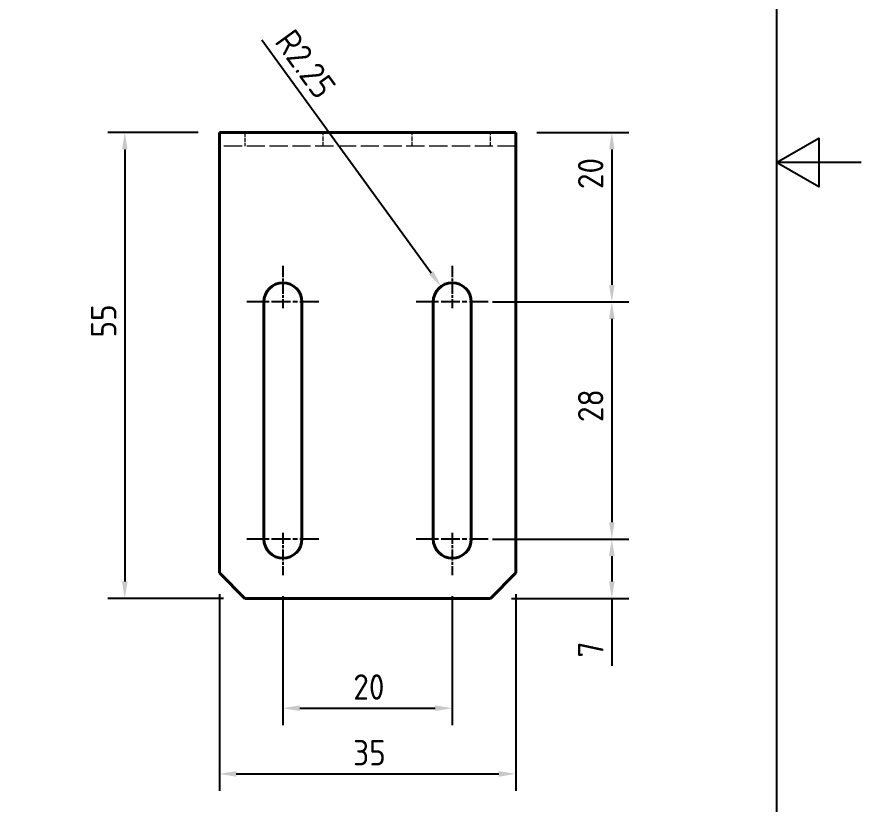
# Model space of a CAD drawing. Header units: millimetres. Extents: x 0 to 210, y 0 to 297.
# Drawn here: x 110.3 to 210, y 72.8 to 165.7 of the extents above; entities that cross this region are included whole.
import ezdxf

# ---------------------------------------------------------------- set-up
doc = ezdxf.new("R2010")
doc.units = ezdxf.units.MM
doc.linetypes.add('CHAIN', pattern=[0.35429999999999995, 0.2362, -0.0295, 0.0591, -0.0295])
doc.linetypes.add('DASHED', pattern=[0.2067, 0.1654, -0.0413])
doc.layers.get('0').update_dxf_attribs({"color": 3, "lineweight": 25})
for name, color, linetype, lineweight in [('가려진 것(ISO)', 2, 'DASHED', 18), ('가시적인 것(ISO)', 3, 'Continuous', 40), ('경계(ISO)', 7, 'Continuous', 25), ('중심 표식(ISO)', 1, 'Continuous', 25), ('치수(ISO)', 2, 'Continuous', 25)]:
    doc.layers.add(name, color=color, linetype=linetype, lineweight=lineweight)
doc.styles.add('치수 텍스트_PSTEK_POSCO', font='isocp.shx')
doc.dimstyles.new('치수_PSTEK_POSCO', dxfattribs={"dimtxt": 3, "dimasz": 2, "dimexe": 2, "dimexo": 2.5, "dimgap": 1, "dimtad": 1, "dimrnd": 1e-08, "dimdsep": 46, "dimtxsty": '치수 텍스트_PSTEK_POSCO', "dimcen": 0.09, "dimdle": 10, "dimclrd": 7, "dimclre": 7, "dimclrt": 2, "dimadec": 1, "dimazin": 2, "dimtfac": 1, "dimtmove": 0, "dimatfit": 3, "dimfxl": 0, "dimtolj": 1, "dimlwd": -1, "dimlwe": -1, "dimarcsym": 0})

# ---------------------------------------------------------------- blocks, each defined once
blk = doc.blocks.new('경계 Default Border')
at = {"layer": '경계(ISO)', "flags": 128}
for points in [[(10, 10), (10, 287.0000076293945), (200, 287.0000076293945), (200, 10), (10, 10)], [(210, 148.5000038146973), (200, 148.5000038146973), (205, 151.3867473602295), (205, 145.6132507324219), (200, 148.5000038146973)]]:
    blk.add_lwpolyline(points, dxfattribs=at)
blk = doc.blocks.new('*D25')
at = {"layer": 'Defpoints', "color": 0, "transparency": 16777216}
for p in [(141.7130987871278, 99.80131763847103), (161.7130987871278, 99.80131763847103), (161.7130987871278, 84.09519825948244)]:
    blk.add_point(p, dxfattribs=at)
at = {"layer": '치수(ISO)', "color": 7, "transparency": 16777216}
for p, q in [((141.7130987871278, 97.30131763847103), (141.7130987871278, 82.09519825948244)), ((161.7130987871278, 97.30131763847103), (161.7130987871278, 82.09519825948244)), ((143.7130987871278, 84.09519825948244), (159.7130987871278, 84.09519825948244))]:
    blk.add_line(p, q, dxfattribs=at)
for points in [[(143.7130987871278, 84.42853159281577), (143.7130987871278, 83.76186492614912), (141.7130987871278, 84.09519825948244)], [(159.7130987871278, 84.42853159281577), (159.7130987871278, 83.76186492614912), (161.7130987871278, 84.09519825948244)]]:
    blk.add_solid(points, dxfattribs=at)
at = {"layer": '치수(ISO)', "color": 2, "transparency": 16777216, "insert": (150.0238271335845, 86.59549353507299), "char_height": 3, "attachment_point": 4, "style": '치수 텍스트_PSTEK_POSCO'}
blk.add_mtext('\\A1;20', dxfattribs=at)
blk = doc.blocks.new('*D26')
at = {"layer": 'Defpoints', "color": 0, "transparency": 16777216}
for p in [(134.2130987871278, 100.051317638471), (169.2130987871278, 100.051317638471), (169.2130987871278, 76.33871937755649)]:
    blk.add_point(p, dxfattribs=at)
at = {"layer": '치수(ISO)', "color": 7, "transparency": 16777216}
for p, q in [((134.2130987871278, 97.55131763847103), (134.2130987871278, 74.33871937755649)), ((169.2130987871278, 97.55131763847103), (169.2130987871278, 74.33871937755649)), ((136.2130987871278, 76.33871937755649), (167.2130987871278, 76.33871937755649))]:
    blk.add_line(p, q, dxfattribs=at)
for points in [[(136.2130987871278, 76.67205271088982), (136.2130987871278, 76.00538604422316), (134.2130987871278, 76.33871937755649)], [(167.2130987871278, 76.67205271088982), (167.2130987871278, 76.00538604422316), (169.2130987871278, 76.33871937755649)]]:
    blk.add_solid(points, dxfattribs=at)
at = {"layer": '치수(ISO)', "color": 2, "transparency": 16777216, "insert": (150.0009667527718, 78.83871937755649), "char_height": 3, "attachment_point": 4, "style": '치수 텍스트_PSTEK_POSCO'}
blk.add_mtext('\\A1;35', dxfattribs=at)
blk = doc.blocks.new('*D27')
at = {"layer": 'Defpoints', "color": 0, "transparency": 16777216}
for p in [(165.9630987871278, 104.051317638471), (166.2130987871278, 97.05131763847105), (180.5601301507135, 97.05131763847105)]:
    blk.add_point(p, dxfattribs=at)
at = {"layer": '치수(ISO)', "color": 7, "transparency": 16777216}
for p, q in [((168.4630987871278, 104.051317638471), (182.5601301507135, 104.051317638471)), ((180.5601301507135, 102.051317638471), (180.5601301507135, 99.05131763847105)), ((168.7130987871278, 97.05131763847105), (182.5601301507135, 97.05131763847105)), ((180.5601301507135, 97.05131763847105), (180.5601301507135, 89.07842831841548))]:
    blk.add_line(p, q, dxfattribs=at)
for points in [[(180.2267968173802, 102.051317638471), (180.8934634840469, 102.051317638471), (180.5601301507135, 104.051317638471)], [(180.2267968173802, 99.05131763847105), (180.8934634840469, 99.05131763847105), (180.5601301507135, 97.05131763847105)]]:
    blk.add_solid(points, dxfattribs=at)
at = {"layer": '치수(ISO)', "color": 2, "transparency": 16777216, "insert": (178.0601301507135, 90.07842831841552), "char_height": 3, "attachment_point": 4, "rotation": 90, "style": '치수 텍스트_PSTEK_POSCO'}
blk.add_mtext('\\A1;7', dxfattribs=at)
blk = doc.blocks.new('*D28')
at = {"layer": 'Defpoints', "color": 0, "transparency": 16777216}
for p in [(163.9630987871278, 132.051317638471), (163.9630987871278, 104.051317638471), (180.5601301507135, 104.051317638471)]:
    blk.add_point(p, dxfattribs=at)
at = {"layer": '치수(ISO)', "color": 7, "transparency": 16777216}
for p, q in [((166.4630987871278, 132.051317638471), (182.5601301507135, 132.051317638471)), ((180.5601301507135, 130.051317638471), (180.5601301507135, 106.051317638471)), ((166.4630987871278, 104.051317638471), (182.5601301507135, 104.051317638471))]:
    blk.add_line(p, q, dxfattribs=at)
for points in [[(180.2267968173802, 130.051317638471), (180.8934634840469, 130.051317638471), (180.5601301507135, 132.051317638471)], [(180.2267968173802, 106.051317638471), (180.8934634840469, 106.051317638471), (180.5601301507135, 104.051317638471)]]:
    blk.add_solid(points, dxfattribs=at)
at = {"layer": '치수(ISO)', "color": 2, "transparency": 16777216, "insert": (178.059834875123, 117.8632270872899), "char_height": 3, "attachment_point": 4, "rotation": 90, "style": '치수 텍스트_PSTEK_POSCO'}
blk.add_mtext('\\A1;28', dxfattribs=at)
blk = doc.blocks.new('*D29')
at = {"layer": 'Defpoints', "color": 0, "transparency": 16777216}
for p in [(169.2130987871268, 152.051317638471), (165.9630987871278, 132.051317638471), (180.5601301507135, 132.051317638471)]:
    blk.add_point(p, dxfattribs=at)
at = {"layer": '치수(ISO)', "color": 7, "transparency": 16777216}
for p, q in [((171.7130987871268, 152.051317638471), (182.5601301507135, 152.051317638471)), ((180.5601301507135, 150.051317638471), (180.5601301507135, 134.051317638471)), ((168.4630987871278, 132.051317638471), (182.5601301507135, 132.051317638471))]:
    blk.add_line(p, q, dxfattribs=at)
for points in [[(180.2267968173802, 150.051317638471), (180.8934634840469, 150.051317638471), (180.5601301507135, 152.051317638471)], [(180.2267968173802, 134.051317638471), (180.8934634840469, 134.051317638471), (180.5601301507135, 132.051317638471)]]:
    blk.add_solid(points, dxfattribs=at)
at = {"layer": '치수(ISO)', "color": 2, "transparency": 16777216, "insert": (178.059834875123, 145.3620459849277), "char_height": 3, "attachment_point": 4, "rotation": 90, "style": '치수 텍스트_PSTEK_POSCO'}
blk.add_mtext('\\A1;20', dxfattribs=at)
blk = doc.blocks.new('*D30')
at = {"layer": 'Defpoints', "color": 0, "transparency": 16777216}
for p in [(134.2130987871268, 152.051317638471), (123.0428460688208, 97.05131763847103), (137.2130987871278, 97.05131763847103)]:
    blk.add_point(p, dxfattribs=at)
at = {"layer": '치수(ISO)', "color": 7, "transparency": 16777216}
for p, q in [((131.7130987871268, 152.051317638471), (121.0428460688208, 152.051317638471)), ((123.0428460688208, 150.051317638471), (123.0428460688208, 99.05131763847103)), ((134.7130987871278, 97.05131763847103), (121.0428460688208, 97.05131763847103))]:
    blk.add_line(p, q, dxfattribs=at)
for points in [[(122.7095127354875, 150.051317638471), (123.3761794021541, 150.051317638471), (123.0428460688208, 152.051317638471)], [(122.7095127354875, 99.05131763847103), (123.3761794021541, 99.05131763847103), (123.0428460688208, 97.05131763847103)]]:
    blk.add_solid(points, dxfattribs=at)
at = {"layer": '치수(ISO)', "color": 2, "transparency": 16777216, "insert": (120.5428460688208, 127.8391856041151), "char_height": 3, "attachment_point": 4, "rotation": 90, "style": '치수 텍스트_PSTEK_POSCO'}
blk.add_mtext('\\A1;55', dxfattribs=at)
blk = doc.blocks.new('*D32')
at = {"layer": 'Defpoints', "color": 0, "transparency": 16777216}
for p in [(160.3899985733799, 133.8711818708742), (161.7130987871278, 132.0513176384711)]:
    blk.add_point(p, dxfattribs=at)
at = {"layer": '치수(ISO)', "color": 7, "transparency": 16777216}
blk.add_line((139.231715945719, 162.9734383538381), (159.2139094944928, 135.4888389663436), dxfattribs=at)
blk.add_solid([(159.4835190104044, 135.6848538128248), (158.9442999785813, 135.2928241198625), (160.3899985733799, 133.8711818708742)], dxfattribs=at)
at = {"layer": '치수(ISO)', "color": 2, "transparency": 16777216, "insert": (141.8420706818264, 163.6348947899109), "char_height": 3, "attachment_point": 4, "rotation": 306.01836523811835, "style": '치수 텍스트_PSTEK_POSCO'}
blk.add_mtext('\\A1;R2.25', dxfattribs=at)

msp = doc.modelspace()

# ---------------------------------------------------------------- linework, layer by layer
at = {"layer": '가려진 것(ISO)', "ltscale": 3.047414541244507}
for p, q in [((137.2130987871174, 152.051317638471), (137.2130987871174, 150.451317638471)), ((146.4630987871203, 150.451317638471), (146.4630987871203, 152.051317638471)), ((156.9630987871203, 150.451317638471), (156.9630987871203, 152.051317638471)), ((166.2130987871174, 150.451317638471), (166.2130987871174, 152.051317638471))]:
    msp.add_line(p, q, dxfattribs=at)
at = {"layer": '가려진 것(ISO)', "ltscale": 13.02519416809082}
msp.add_line((169.2130987871268, 150.451317638471), (134.2130987871268, 150.451317638471), dxfattribs=at)
at = {"layer": '가시적인 것(ISO)'}
for p, q in [((134.2130987871268, 152.051317638471), (169.2130987871268, 152.051317638471)), ((134.2130987871268, 152.051317638471), (134.2130987871277, 148.851317638471)), ((169.2130987871278, 148.851317638471), (169.2130987871268, 152.051317638471)), ((134.2130987871278, 100.051317638471), (134.2130987871278, 148.851317638471)), ((169.2130987871278, 148.851317638471), (169.2130987871278, 100.051317638471)), ((139.4630987871278, 104.051317638471), (139.4630987871278, 132.051317638471)), ((143.9630987871278, 132.051317638471), (143.9630987871278, 104.051317638471)), ((159.4630987871278, 104.0513176384711), (159.4630987871278, 132.051317638471)), ((163.9630987871278, 132.051317638471), (163.9630987871278, 104.0513176384711)), ((137.2130987871278, 97.05131763847103), (134.2130987871278, 100.051317638471)), ((169.2130987871278, 100.051317638471), (166.2130987871278, 97.05131763847105)), ((166.2130987871278, 97.05131763847105), (137.2130987871278, 97.05131763847103))]:
    msp.add_line(p, q, dxfattribs=at)
for centre, radius, start, end in [((141.7130987871278, 132.051317638471), 2.250000000000001, 0, 180), ((161.7130987871278, 132.051317638471), 2.25, 0, 180), ((141.7130987871278, 104.051317638471), 2.25, 180, 0), ((161.7130987871278, 104.0513176384711), 2.250000000000001, 180, 0)]:
    msp.add_arc(centre, radius, start, end, dxfattribs=at)
at = {"layer": '중심 표식(ISO)', "linetype": 'CHAIN', "ltscale": 5.55593729019165}
for p, q in [((141.7130987871278, 136.301317638471), (141.7130987871278, 131.301317638471)), ((161.7130987871278, 136.301317638471), (161.7130987871278, 131.301317638471)), ((141.7130987871278, 104.801317638471), (141.7130987871278, 99.80131763847103)), ((161.7130987871278, 104.801317638471), (161.7130987871278, 99.80131763847103))]:
    msp.add_line(p, q, dxfattribs=at)
at = {"layer": '중심 표식(ISO)', "linetype": 'CHAIN', "ltscale": 9.445162773132324}
for p, q in [((145.9630987871278, 132.051317638471), (137.4630987871278, 132.051317638471)), ((165.9630987871278, 132.051317638471), (157.4630987871278, 132.051317638471)), ((145.9630987871278, 104.051317638471), (137.4630987871278, 104.051317638471)), ((165.9630987871278, 104.051317638471), (157.4630987871278, 104.051317638471))]:
    msp.add_line(p, q, dxfattribs=at)

# ---------------------------------------------------------------- block references
msp.add_blockref('경계 Default Border', (0, 0))

# ---------------------------------------------------------------- dimensions: what is measured, and where the dimension line sits
at = {"layer": '치수(ISO)', "color": 7}
dim = msp.add_radius_dim(center=(161.7130987871278, 132.0513176384711), mpoint=(160.3899985733799, 133.8711818708742), dimstyle='치수_PSTEK_POSCO', override={"dimdec": 2, "dimcen": 0, "dimtp": 0, "dimtm": -0, "dimtdec": 2, "dimtofl": 0}, dxfattribs=at)
dim.commit()
dim.dimension.update_dxf_attribs({"geometry": '*D32', "text_midpoint": (142.4142906352694, 158.5959514603414), "dimtype": 164})
for base, p1, p2, angle, override, picture, middle in [((123.0428460688208, 97.05131763847103), (134.2130987871268, 152.051317638471), (137.2130987871278, 97.05131763847103), 270, {"dimdec": 2, "dimtp": 0, "dimtm": -0, "dimtdec": 2, "dimtofl": 0, "dimatfit": 1}, '*D30', (123.0428460688208, 129.551317638471)), ((180.5601301507135, 132.051317638471), (169.2130987871268, 152.051317638471), (165.9630987871278, 132.051317638471), 270, {"dimdec": 2, "dimtp": 0, "dimtm": -0, "dimtdec": 2, "dimtofl": 0, "dimatfit": 1}, '*D29', (180.5601301507135, 147.051317638471)), ((180.5601301507135, 104.051317638471), (163.9630987871278, 132.051317638471), (163.9630987871278, 104.051317638471), 90, {"dimdec": 2, "dimtp": 0, "dimtm": -0, "dimtdec": 2, "dimtofl": 0, "dimatfit": 1}, '*D28', (180.5601301507135, 119.551317638471)), ((180.5601301507135, 97.05131763847105), (165.9630987871278, 104.051317638471), (166.2130987871278, 97.05131763847105), 90, {"dimdec": 2, "dimtp": 0, "dimtm": -0, "dimtdec": 2, "dimtofl": 0, "dimatfit": 2}, '*D27', (180.5601301507135, 90.67842831841551)), ((161.7130987871278, 84.09519825948244), (141.7130987871278, 99.80131763847103), (161.7130987871278, 99.80131763847103), 180, {"dimdec": 2, "dimtp": 0, "dimtm": -0, "dimtdec": 2, "dimtofl": 0, "dimatfit": 1}, '*D25', (151.7130987871278, 84.09519825948244))]:
    dim = msp.add_linear_dim(base=base, p1=p1, p2=p2, angle=angle, dimstyle='치수_PSTEK_POSCO', override=override, dxfattribs=at)
    dim.commit()
    dim.dimension.update_dxf_attribs({"geometry": picture, "text_midpoint": middle, "dimtype": 160})
dim = msp.add_linear_dim(base=(169.2130987871278, 76.33871937755649), p1=(134.2130987871278, 100.051317638471), p2=(169.2130987871278, 100.051317638471), dimstyle='치수_PSTEK_POSCO', override={"dimdec": 2, "dimtp": 0, "dimtm": -0, "dimtdec": 2, "dimtofl": 0, "dimatfit": 1}, dxfattribs=at)
dim.commit()
dim.dimension.update_dxf_attribs({"geometry": '*D26', "text_midpoint": (151.7130987871278, 76.33871937755649), "dimtype": 160})

doc.saveas('drawing.dxf')
